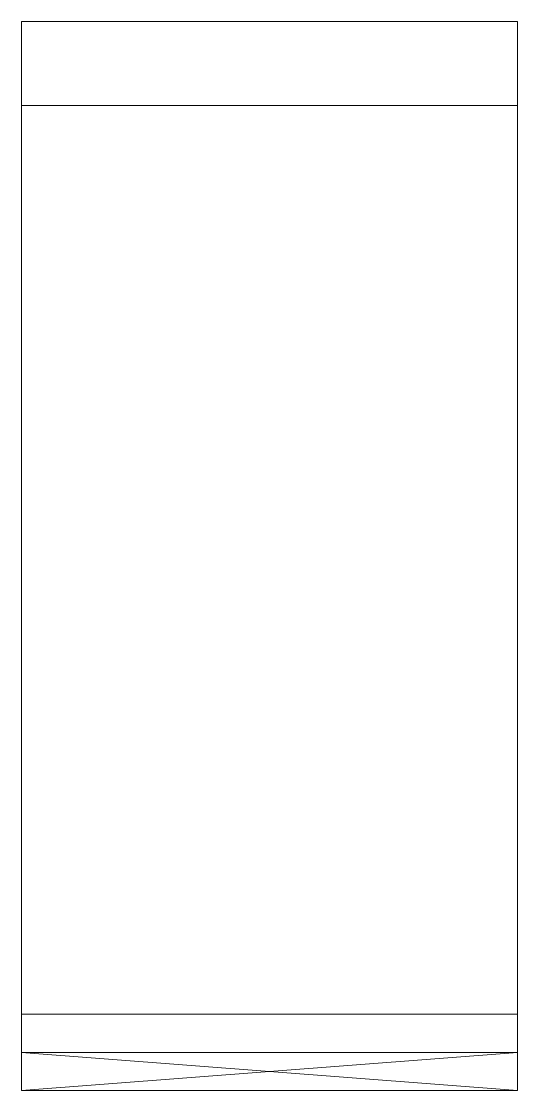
# Model space of a CAD drawing. Header units: metres. Extents: x -33 to 32, y 0 to 140.
import ezdxf

# ---------------------------------------------------------------- set-up
doc = ezdxf.new("R2010")
doc.units = ezdxf.units.M
doc.layers.add('A-DETL-GENF', color=92, linetype='Continuous', lineweight=18)

# ---------------------------------------------------------------- blocks, each defined once
blk = doc.blocks.new('47 Kalzip_kunststof-klip - h_140-697901-00_0 Basismaterialen')
at = {"layer": 'A-DETL-GENF'}
for p, q in [((-32.5, 140), (32.5, 140)), ((-32.5, 10), (-32.5, 140)), ((32.5, 10), (32.5, 140)), ((-32.5, 129), (32.5, 129)), ((32.5, 10), (-32.5, 10)), ((-32.5, 10), (-32.5, 5)), ((-32.5, 0), (-32.5, 10)), ((32.5, 10), (-32.5, 10)), ((32.5, 5), (32.5, 10)), ((32.5, 10), (32.5, 0)), ((-32.5, 5), (32.5, 5)), ((32.5, 5), (-32.5, 5)), ((-32.5, 0), (32.5, 5)), ((32.5, 0), (-32.5, 5)), ((-32.5, 0), (32.5, 0))]:
    blk.add_line(p, q, dxfattribs=at)

msp = doc.modelspace()

# ---------------------------------------------------------------- block references
msp.add_blockref('47 Kalzip_kunststof-klip - h_140-697901-00_0 Basismaterialen', (0, 0))

doc.saveas('drawing.dxf')
